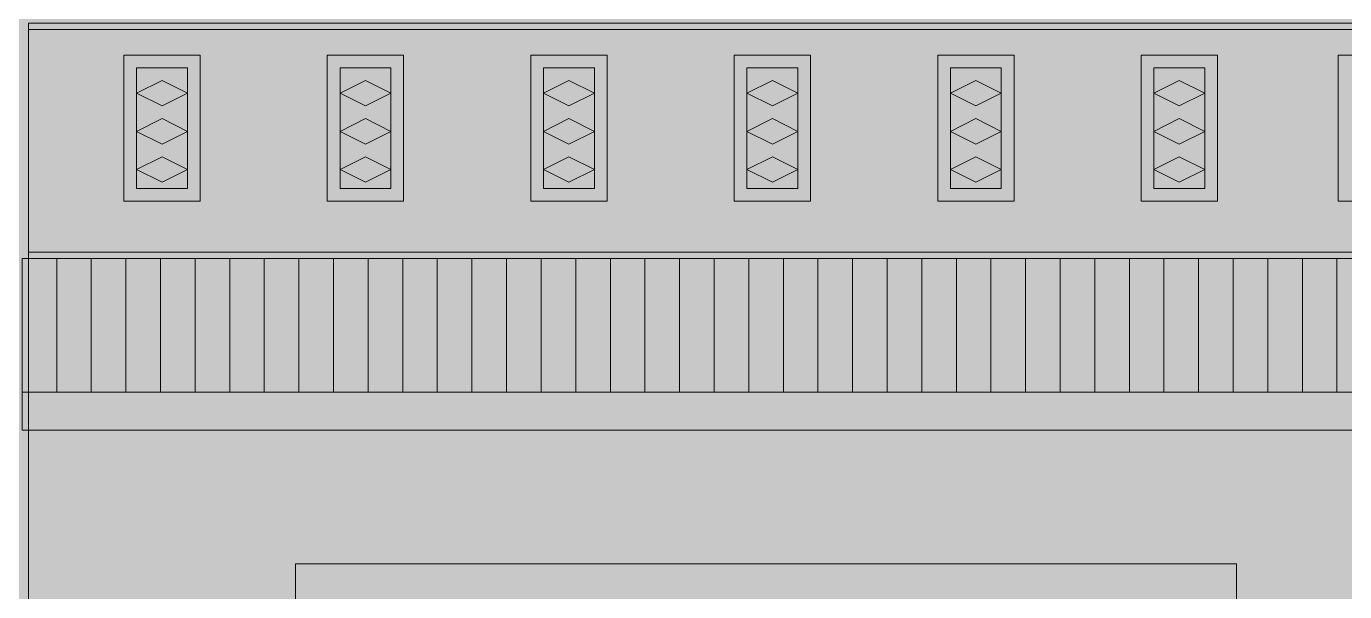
# Model space of a CAD drawing. Header units: millimetres. Extents: x -2000 to 16000, y -1200 to 12411.
# Drawn here: x 10285 to 13450, y 6178 to 7534 of the extents above; entities that cross this region are included whole.
import ezdxf

# ---------------------------------------------------------------- set-up
doc = ezdxf.new("R2010")
doc.units = ezdxf.units.MM
for name, color, linetype, lineweight, true_color in [('00_WHITE_BACKGROUND', 7, 'Continuous', 18, 0xffffff), ('01_STRUCTURE', 7, 'Continuous', 18, 0x000000), ('02_CORNICES', 7, 'Continuous', 18, 0x000000), ('03_FRAMES_DOORS', 7, 'Continuous', 18, 0x000000), ('04_GLAZING_SHUTTERS', 7, 'Continuous', 18, 0x000000), ('05_STONE_JOINTS', 7, 'Continuous', 18, 0x000000), ('06_ORNAMENT', 7, 'Continuous', 18, 0x000000)]:
    doc.layers.add(name, color=color, linetype=linetype, lineweight=lineweight, true_color=true_color)

msp = doc.modelspace()

# ---------------------------------------------------------------- linework, layer by layer
at = {"layer": '00_WHITE_BACKGROUND', "lineweight": 18, "true_color": 0xffffff}
msp.add_solid([(-2000, -1200), (16000, -1200), (-2000, 12410.687), (16000, 12410.687)], dxfattribs=at)
at = {"layer": '01_STRUCTURE', "color": 7, "lineweight": 18, "true_color": 0x000000}
for points in [[(10183.2061, 4473.2824), (10290.0763, 4473.2824), (10290.0763, 5465.6489), (10290.0763, 5816.7939), (10290.0763, 5969.4656), (10290.0763, 6564.8855), (10290.0763, 6656.4885), (10290.0763, 6977.0992), (10290.0763, 6992.3664), (10290.0763, 7526.7176)], [(13435.1145, 5969.4656), (13435.1145, 6015.2672), (13190.8397, 6015.2672), (13190.8397, 6244.2748), (10931.2977, 6244.2748), (10931.2977, 6015.2672), (10687.0229, 6015.2672), (10687.0229, 5969.4656), (10687.0229, 5816.7939)]]:
    msp.add_lwpolyline(points, dxfattribs=at)
at = {"layer": '02_CORNICES', "color": 7, "lineweight": 18, "true_color": 0x000000}
for points in [[(10274.8092, 6656.4885), (10274.8092, 6977.0992), (10290.0763, 6977.0992), (10357.8931, 6977.0992)], [(10357.8931, 6977.0992), (10440.9771, 6977.0992)], [(10357.8931, 6977.0992), (10357.8931, 6656.4885)], [(10440.9771, 6977.0992), (10524.0611, 6977.0992)], [(10440.9771, 6977.0992), (10440.9771, 6656.4885)], [(10524.0611, 6977.0992), (10607.1298, 6977.0992)], [(10524.0611, 6977.0992), (10524.0611, 6656.4885)], [(10607.1298, 6977.0992), (10690.2137, 6977.0992)], [(10607.1298, 6977.0992), (10607.1298, 6656.4885)], [(10690.2137, 6977.0992), (10773.2977, 6977.0992)], [(10690.2137, 6977.0992), (10690.2137, 6656.4885)], [(10773.2977, 6977.0992), (10856.3817, 6977.0992)], [(10773.2977, 6977.0992), (10773.2977, 6656.4885)], [(10856.3817, 6977.0992), (10939.4656, 6977.0992)], [(10856.3817, 6977.0992), (10856.3817, 6656.4885)], [(10939.4656, 6977.0992), (11022.5496, 6977.0992)], [(10939.4656, 6977.0992), (10939.4656, 6656.4885)], [(11022.5496, 6977.0992), (11105.6336, 6977.0992)], [(11022.5496, 6977.0992), (11022.5496, 6656.4885)], [(11105.6336, 6977.0992), (11188.7023, 6977.0992)], [(11105.6336, 6977.0992), (11105.6336, 6656.4885)], [(11188.7023, 6977.0992), (11271.7863, 6977.0992)], [(11188.7023, 6977.0992), (11188.7023, 6656.4885)], [(11271.7863, 6977.0992), (11354.8702, 6977.0992)], [(11271.7863, 6977.0992), (11271.7863, 6656.4885)], [(11354.8702, 6977.0992), (11437.9542, 6977.0992)], [(11354.8702, 6977.0992), (11354.8702, 6656.4885)], [(11437.9542, 6977.0992), (11521.0382, 6977.0992)], [(11437.9542, 6977.0992), (11437.9542, 6656.4885)], [(11521.0382, 6977.0992), (11604.1221, 6977.0992)], [(11521.0382, 6977.0992), (11521.0382, 6656.4885)], [(11604.1221, 6977.0992), (11687.2061, 6977.0992)], [(11604.1221, 6977.0992), (11604.1221, 6656.4885)], [(11687.2061, 6977.0992), (11770.2748, 6977.0992)], [(11687.2061, 6977.0992), (11687.2061, 6656.4885)], [(11770.2748, 6977.0992), (11853.3588, 6977.0992)], [(11770.2748, 6977.0992), (11770.2748, 6656.4885)], [(11853.3588, 6977.0992), (11936.4427, 6977.0992)], [(11853.3588, 6977.0992), (11853.3588, 6656.4885)], [(11936.4427, 6977.0992), (12019.5267, 6977.0992)], [(11936.4427, 6977.0992), (11936.4427, 6656.4885)], [(12019.5267, 6977.0992), (12102.6107, 6977.0992)], [(12019.5267, 6977.0992), (12019.5267, 6656.4885)], [(12102.6107, 6977.0992), (12185.6947, 6977.0992)], [(12102.6107, 6977.0992), (12102.6107, 6656.4885)], [(12185.6947, 6977.0992), (12268.7786, 6977.0992)], [(12185.6947, 6977.0992), (12185.6947, 6656.4885)], [(12268.7786, 6977.0992), (12351.8626, 6977.0992)], [(12268.7786, 6977.0992), (12268.7786, 6656.4885)], [(12351.8626, 6977.0992), (12434.9313, 6977.0992)], [(12351.8626, 6977.0992), (12351.8626, 6656.4885)], [(12434.9313, 6977.0992), (12518.0153, 6977.0992)], [(12434.9313, 6977.0992), (12434.9313, 6656.4885)], [(12518.0153, 6977.0992), (12601.0992, 6977.0992)], [(12518.0153, 6977.0992), (12518.0153, 6656.4885)], [(12601.0992, 6977.0992), (12684.1832, 6977.0992)], [(12601.0992, 6977.0992), (12601.0992, 6656.4885)], [(12684.1832, 6977.0992), (12767.2672, 6977.0992)], [(12684.1832, 6977.0992), (12684.1832, 6656.4885)], [(12767.2672, 6977.0992), (12850.3511, 6977.0992)], [(12767.2672, 6977.0992), (12767.2672, 6656.4885)], [(12850.3511, 6977.0992), (12933.4351, 6977.0992)], [(12850.3511, 6977.0992), (12850.3511, 6656.4885)], [(12933.4351, 6977.0992), (13016.5038, 6977.0992)], [(12933.4351, 6977.0992), (12933.4351, 6656.4885)], [(13016.5038, 6977.0992), (13099.5878, 6977.0992)], [(13016.5038, 6977.0992), (13016.5038, 6656.4885)], [(13099.5878, 6977.0992), (13182.6718, 6977.0992)], [(13099.5878, 6977.0992), (13099.5878, 6656.4885)], [(13182.6718, 6977.0992), (13265.7557, 6977.0992)], [(13182.6718, 6977.0992), (13182.6718, 6656.4885)], [(13265.7557, 6977.0992), (13348.8397, 6977.0992)], [(13265.7557, 6977.0992), (13265.7557, 6656.4885)], [(13348.8397, 6977.0992), (13431.9237, 6977.0992)], [(13348.8397, 6977.0992), (13348.8397, 6656.4885)], [(13431.9237, 6977.0992), (13515.0076, 6977.0992)], [(13431.9237, 6977.0992), (13431.9237, 6656.4885)], [(10357.8931, 6656.4885), (10290.0763, 6656.4885), (10274.8092, 6656.4885)], [(10290.0763, 6564.8855), (10274.8092, 6564.8855), (10274.8092, 6656.4885)], [(10440.9771, 6656.4885), (10357.8931, 6656.4885)], [(10524.0611, 6656.4885), (10440.9771, 6656.4885)], [(10607.1298, 6656.4885), (10524.0611, 6656.4885)], [(10690.2137, 6656.4885), (10607.1298, 6656.4885)], [(10773.2977, 6656.4885), (10690.2137, 6656.4885)], [(10856.3817, 6656.4885), (10773.2977, 6656.4885)], [(10939.4656, 6656.4885), (10856.3817, 6656.4885)], [(11022.5496, 6656.4885), (10939.4656, 6656.4885)], [(11105.6336, 6656.4885), (11022.5496, 6656.4885)], [(11188.7023, 6656.4885), (11105.6336, 6656.4885)], [(11271.7863, 6656.4885), (11188.7023, 6656.4885)], [(11354.8702, 6656.4885), (11271.7863, 6656.4885)], [(11437.9542, 6656.4885), (11354.8702, 6656.4885)], [(11521.0382, 6656.4885), (11437.9542, 6656.4885)], [(11604.1221, 6656.4885), (11521.0382, 6656.4885)], [(11687.2061, 6656.4885), (11604.1221, 6656.4885)], [(11770.2748, 6656.4885), (11687.2061, 6656.4885)], [(11853.3588, 6656.4885), (11770.2748, 6656.4885)], [(11936.4427, 6656.4885), (11853.3588, 6656.4885)], [(12019.5267, 6656.4885), (11936.4427, 6656.4885)], [(12102.6107, 6656.4885), (12019.5267, 6656.4885)], [(12185.6947, 6656.4885), (12102.6107, 6656.4885)], [(12268.7786, 6656.4885), (12185.6947, 6656.4885)], [(12351.8626, 6656.4885), (12268.7786, 6656.4885)], [(12434.9313, 6656.4885), (12351.8626, 6656.4885)], [(12518.0153, 6656.4885), (12434.9313, 6656.4885)], [(12601.0992, 6656.4885), (12518.0153, 6656.4885)], [(12684.1832, 6656.4885), (12601.0992, 6656.4885)], [(12767.2672, 6656.4885), (12684.1832, 6656.4885)], [(12850.3511, 6656.4885), (12767.2672, 6656.4885)], [(12933.4351, 6656.4885), (12850.3511, 6656.4885)], [(13016.5038, 6656.4885), (12933.4351, 6656.4885)], [(13099.5878, 6656.4885), (13016.5038, 6656.4885)], [(13182.6718, 6656.4885), (13099.5878, 6656.4885)], [(13265.7557, 6656.4885), (13182.6718, 6656.4885)], [(13348.8397, 6656.4885), (13265.7557, 6656.4885)], [(13431.9237, 6656.4885), (13348.8397, 6656.4885)], [(13515.0076, 6656.4885), (13431.9237, 6656.4885)]]:
    msp.add_lwpolyline(points, dxfattribs=at)
at = {"layer": '03_FRAMES_DOORS', "color": 7, "lineweight": 18, "true_color": 0x000000}
for points in [[(10519.084, 7465.6489), (10702.2901, 7465.6489), (10702.2901, 7114.5038), (10519.084, 7114.5038)], [(11007.6336, 7465.6489), (11190.8397, 7465.6489), (11190.8397, 7114.5038), (11007.6336, 7114.5038)], [(11496.1832, 7465.6489), (11679.3893, 7465.6489), (11679.3893, 7114.5038), (11496.1832, 7114.5038)], [(11984.7328, 7465.6489), (12167.9389, 7465.6489), (12167.9389, 7114.5038), (11984.7328, 7114.5038)], [(12473.2824, 7465.6489), (12656.4885, 7465.6489), (12656.4885, 7114.5038), (12473.2824, 7114.5038)], [(12961.8321, 7465.6489), (13145.0382, 7465.6489), (13145.0382, 7114.5038), (12961.8321, 7114.5038)], [(13435.1145, 7465.6489), (13618.3206, 7465.6489), (13618.3206, 7114.5038), (13435.1145, 7114.5038)]]:
    msp.add_lwpolyline(points, close=True, dxfattribs=at)
at = {"layer": '04_GLAZING_SHUTTERS', "color": 7, "lineweight": 18, "true_color": 0x000000}
for points in [[(10549.6183, 7435.1145), (10671.7557, 7435.1145), (10671.7557, 7374.0458), (10671.7557, 7282.4427), (10671.7557, 7190.8397), (10671.7557, 7145.0382), (10549.6183, 7145.0382), (10549.6183, 7190.8397), (10549.6183, 7282.4427), (10549.6183, 7374.0458)], [(11038.1679, 7435.1145), (11160.3053, 7435.1145), (11160.3053, 7374.0458), (11160.3053, 7282.4427), (11160.3053, 7190.8397), (11160.3053, 7145.0382), (11038.1679, 7145.0382), (11038.1679, 7190.8397), (11038.1679, 7282.4427), (11038.1679, 7374.0458)], [(11526.7176, 7435.1145), (11648.855, 7435.1145), (11648.855, 7374.0458), (11648.855, 7282.4427), (11648.855, 7190.8397), (11648.855, 7145.0382), (11526.7176, 7145.0382), (11526.7176, 7190.8397), (11526.7176, 7282.4427), (11526.7176, 7374.0458)], [(12015.2672, 7435.1145), (12137.4046, 7435.1145), (12137.4046, 7374.0458), (12137.4046, 7282.4427), (12137.4046, 7190.8397), (12137.4046, 7145.0382), (12015.2672, 7145.0382), (12015.2672, 7190.8397), (12015.2672, 7282.4427), (12015.2672, 7374.0458)], [(12503.8168, 7435.1145), (12625.9542, 7435.1145), (12625.9542, 7374.0458), (12625.9542, 7282.4427), (12625.9542, 7190.8397), (12625.9542, 7145.0382), (12503.8168, 7145.0382), (12503.8168, 7190.8397), (12503.8168, 7282.4427), (12503.8168, 7374.0458)], [(12992.3664, 7435.1145), (13114.5038, 7435.1145), (13114.5038, 7374.0458), (13114.5038, 7282.4427), (13114.5038, 7190.8397), (13114.5038, 7145.0382), (12992.3664, 7145.0382), (12992.3664, 7190.8397), (12992.3664, 7282.4427), (12992.3664, 7374.0458)]]:
    msp.add_lwpolyline(points, close=True, dxfattribs=at)
at = {"layer": '05_STONE_JOINTS', "color": 7, "lineweight": 18, "true_color": 0x000000}
msp.add_lwpolyline([(13832.0611, 7526.7176), (13832.0611, 7541.9847), (10290.0763, 7541.9847), (10290.0763, 7526.7176)], close=True, dxfattribs=at)
for points in [[(10290.0763, 6992.3664), (13832.0611, 6992.3664)], [(10290.0763, 6564.8855), (13832.0611, 6564.8855), (13832.0611, 6656.4885), (13832.0611, 6977.0992), (13832.0611, 6992.3664)]]:
    msp.add_lwpolyline(points, dxfattribs=at)
at = {"layer": '06_ORNAMENT', "color": 7, "lineweight": 18, "true_color": 0x000000}
for points in [[(10549.6183, 7374.0458), (10610.687, 7343.5115), (10671.7557, 7374.0458), (10610.687, 7404.5802)], [(11038.1679, 7374.0458), (11099.2366, 7343.5115), (11160.3053, 7374.0458), (11099.2366, 7404.5802)], [(11526.7176, 7374.0458), (11587.7863, 7343.5115), (11648.855, 7374.0458), (11587.7863, 7404.5802)], [(12015.2672, 7374.0458), (12076.3359, 7343.5115), (12137.4046, 7374.0458), (12076.3359, 7404.5802)], [(12503.8168, 7374.0458), (12564.8855, 7343.5115), (12625.9542, 7374.0458), (12564.8855, 7404.5802)], [(12992.3664, 7374.0458), (13053.4351, 7343.5115), (13114.5038, 7374.0458), (13053.4351, 7404.5802)], [(10549.6183, 7282.4427), (10610.687, 7251.9084), (10671.7557, 7282.4427), (10610.687, 7312.9771)], [(11038.1679, 7282.4427), (11099.2366, 7251.9084), (11160.3053, 7282.4427), (11099.2366, 7312.9771)], [(11526.7176, 7282.4427), (11587.7863, 7251.9084), (11648.855, 7282.4427), (11587.7863, 7312.9771)], [(12015.2672, 7282.4427), (12076.3359, 7251.9084), (12137.4046, 7282.4427), (12076.3359, 7312.9771)], [(12503.8168, 7282.4427), (12564.8855, 7251.9084), (12625.9542, 7282.4427), (12564.8855, 7312.9771)], [(12992.3664, 7282.4427), (13053.4351, 7251.9084), (13114.5038, 7282.4427), (13053.4351, 7312.9771)], [(10549.6183, 7190.8397), (10610.687, 7160.3053), (10671.7557, 7190.8397), (10610.687, 7221.374)], [(11038.1679, 7190.8397), (11099.2366, 7160.3053), (11160.3053, 7190.8397), (11099.2366, 7221.374)], [(11526.7176, 7190.8397), (11587.7863, 7160.3053), (11648.855, 7190.8397), (11587.7863, 7221.374)], [(12015.2672, 7190.8397), (12076.3359, 7160.3053), (12137.4046, 7190.8397), (12076.3359, 7221.374)], [(12503.8168, 7190.8397), (12564.8855, 7160.3053), (12625.9542, 7190.8397), (12564.8855, 7221.374)], [(12992.3664, 7190.8397), (13053.4351, 7160.3053), (13114.5038, 7190.8397), (13053.4351, 7221.374)]]:
    msp.add_lwpolyline(points, close=True, dxfattribs=at)

doc.saveas('drawing.dxf')
